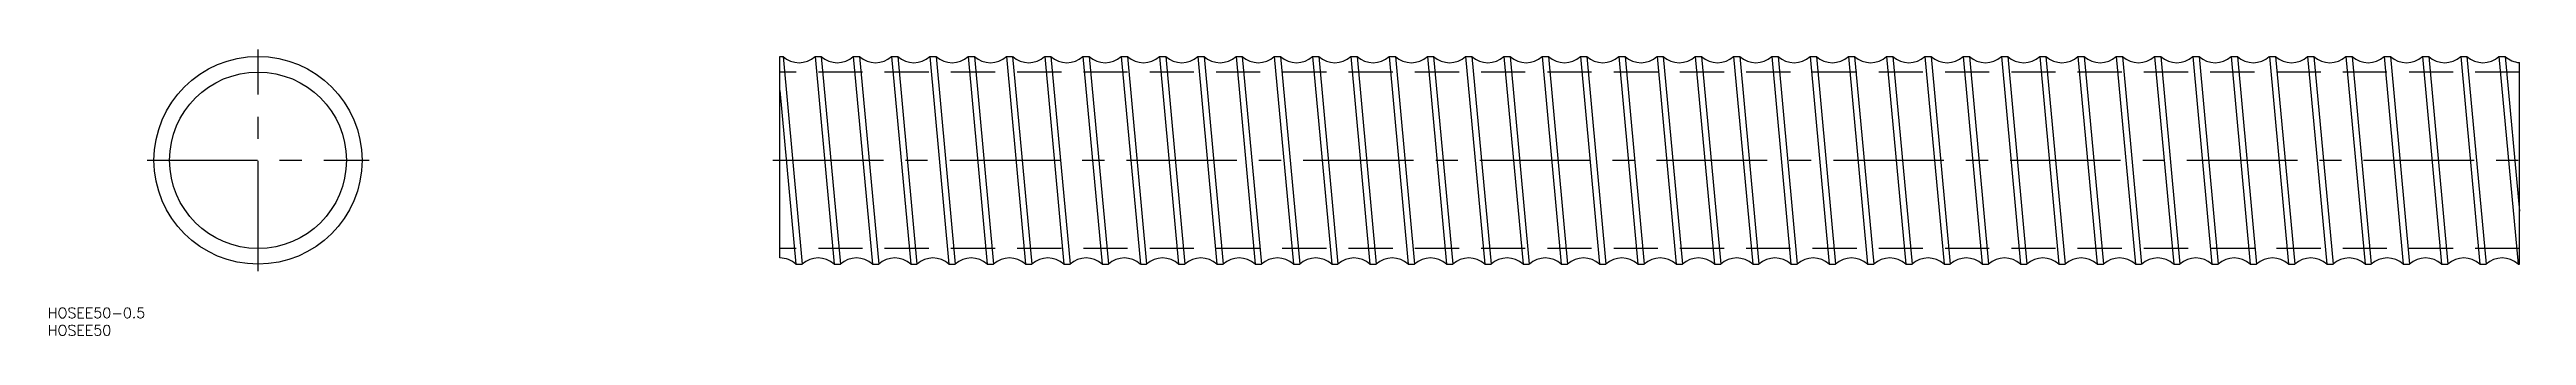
# Model space of a CAD drawing. Extents: x -60 to 652, y -50 to 32.
import ezdxf

# ---------------------------------------------------------------- set-up
doc = ezdxf.new("R2010")
doc.units = 0
doc.linetypes.add('CENTER', pattern=[50.8, 31.75, -6.35, 6.35, -6.35])
doc.linetypes.add('DASHED', pattern=[19.05, 12.7, -6.35])
doc.layers.get('0').update_dxf_attribs({"linetype": 'CONTINUOUS'})
doc.layers.add('CENTER', color=1, linetype='CENTER')
doc.styles.get("Standard").update_dxf_attribs({"font": 'txt.shx', "height": 3, "bigfont": 'bigfont.shx'})

msp = doc.modelspace()

# ---------------------------------------------------------------- linework, layer by layer
at = {"color": 7, "linetype": 'CONTINUOUS'}
for p, q in [((150, -28.1), (150, 29.9)), ((150, 29.9), (150.9, 29.9)), ((150.9, 29.9), (156.4, -29.9)), ((160.1, 29.9), (165.6, -29.9)), ((160.1, 29.9), (161.9, 29.9)), ((161.9, 29.9), (167.4, -29.9)), ((171.1, 29.9), (176.6, -29.9)), ((171.1, 29.9), (172.9, 29.9)), ((172.9, 29.9), (178.4, -29.9)), ((182.1, 29.9), (187.6, -29.9)), ((182.1, 29.9), (183.9, 29.9)), ((183.9, 29.9), (189.4, -29.9)), ((193.1, 29.9), (198.6, -29.9)), ((193.1, 29.9), (194.9, 29.9)), ((194.9, 29.9), (200.4, -29.9)), ((204.1, 29.9), (209.6, -29.9)), ((204.1, 29.9), (205.9, 29.9)), ((205.9, 29.9), (211.4, -29.9)), ((215.1, 29.9), (220.6, -29.9)), ((215.1, 29.9), (216.9, 29.9)), ((216.9, 29.9), (222.4, -29.9)), ((226.1, 29.9), (231.6, -29.9)), ((226.1, 29.9), (227.9, 29.9)), ((227.9, 29.9), (233.4, -29.9)), ((237.1, 29.9), (242.6, -29.9)), ((237.1, 29.9), (238.9, 29.9)), ((238.9, 29.9), (244.4, -29.9)), ((248.1, 29.9), (253.6, -29.9)), ((248.1, 29.9), (249.9, 29.9)), ((249.9, 29.9), (255.4, -29.9)), ((259.1, 29.9), (264.6, -29.9)), ((259.1, 29.9), (260.9, 29.9)), ((260.9, 29.9), (266.4, -29.9)), ((270.1, 29.9), (275.6, -29.9)), ((270.1, 29.9), (271.9, 29.9)), ((271.9, 29.9), (277.4, -29.9)), ((281.1, 29.9), (286.6, -29.9)), ((281.1, 29.9), (282.9, 29.9)), ((282.9, 29.9), (288.4, -29.9)), ((292.1, 29.9), (297.6, -29.9)), ((292.1, 29.9), (293.9, 29.9)), ((293.9, 29.9), (299.4, -29.9)), ((303.1, 29.9), (308.6, -29.9)), ((303.1, 29.9), (304.9, 29.9)), ((304.9, 29.9), (310.4, -29.9)), ((314.1, 29.9), (319.6, -29.9)), ((314.1, 29.9), (315.9, 29.9)), ((315.9, 29.9), (321.4, -29.9)), ((325.1, 29.9), (330.6, -29.9)), ((325.1, 29.9), (326.9, 29.9)), ((326.9, 29.9), (332.4, -29.9)), ((336.1, 29.9), (341.6, -29.9)), ((336.1, 29.9), (337.9, 29.9)), ((337.9, 29.9), (343.4, -29.9)), ((347.1, 29.9), (352.6, -29.9)), ((347.1, 29.9), (348.9, 29.9)), ((348.9, 29.9), (354.4, -29.9)), ((358.1, 29.9), (363.6, -29.9)), ((358.1, 29.9), (359.9, 29.9)), ((359.9, 29.9), (365.4, -29.9)), ((369.1, 29.9), (374.6, -29.9)), ((369.1, 29.9), (370.9, 29.9)), ((370.9, 29.9), (376.4, -29.9)), ((380.1, 29.9), (385.6, -29.9)), ((380.1, 29.9), (381.9, 29.9)), ((381.9, 29.9), (387.4, -29.9)), ((391.1, 29.9), (396.6, -29.9)), ((391.1, 29.9), (392.9, 29.9)), ((392.9, 29.9), (398.4, -29.9)), ((402.1, 29.9), (407.6, -29.9)), ((402.1, 29.9), (403.9, 29.9)), ((403.9, 29.9), (409.4, -29.9)), ((413.1, 29.9), (418.6, -29.9)), ((413.1, 29.9), (414.9, 29.9)), ((414.9, 29.9), (420.4, -29.9)), ((424.1, 29.9), (429.6, -29.9)), ((424.1, 29.9), (425.9, 29.9)), ((425.9, 29.9), (431.4, -29.9)), ((435.1, 29.9), (440.6, -29.9)), ((435.1, 29.9), (436.9, 29.9)), ((436.9, 29.9), (442.4, -29.9)), ((446.1, 29.9), (451.6, -29.9)), ((446.1, 29.9), (447.9, 29.9)), ((447.9, 29.9), (453.4, -29.9)), ((457.1, 29.9), (462.6, -29.9)), ((457.1, 29.9), (458.9, 29.9)), ((458.9, 29.9), (464.4, -29.9)), ((468.1, 29.9), (473.6, -29.9)), ((468.1, 29.9), (469.9, 29.9)), ((469.9, 29.9), (475.4, -29.9)), ((479.1, 29.9), (484.6, -29.9)), ((479.1, 29.9), (480.9, 29.9)), ((480.9, 29.9), (486.4, -29.9)), ((490.1, 29.9), (495.6, -29.9)), ((490.1, 29.9), (491.9, 29.9)), ((491.9, 29.9), (497.4, -29.9)), ((501.1, 29.9), (506.6, -29.9)), ((501.1, 29.9), (502.9, 29.9)), ((502.9, 29.9), (508.4, -29.9)), ((512.1, 29.9), (517.6, -29.9)), ((512.1, 29.9), (513.9, 29.9)), ((513.9, 29.9), (519.4, -29.9)), ((523.1, 29.9), (528.6, -29.9)), ((523.1, 29.9), (524.9, 29.9)), ((524.9, 29.9), (530.4, -29.9)), ((534.1, 29.9), (539.6, -29.9)), ((534.1, 29.9), (535.9, 29.9)), ((535.9, 29.9), (541.4, -29.9)), ((545.1, 29.9), (550.6, -29.9)), ((545.1, 29.9), (546.9, 29.9)), ((546.9, 29.9), (552.4, -29.9)), ((556.1, 29.9), (561.6, -29.9)), ((556.1, 29.9), (557.9, 29.9)), ((557.9, 29.9), (563.4, -29.9)), ((567.1, 29.9), (572.6, -29.9)), ((567.1, 29.9), (568.9, 29.9)), ((568.9, 29.9), (574.4, -29.9)), ((578.1, 29.9), (583.6, -29.9)), ((578.1, 29.9), (579.9, 29.9)), ((579.9, 29.9), (585.4, -29.9)), ((589.1, 29.9), (594.6, -29.9)), ((589.1, 29.9), (590.9, 29.9)), ((590.9, 29.9), (596.4, -29.9)), ((600.1, 29.9), (605.6, -29.9)), ((600.1, 29.9), (601.9, 29.9)), ((601.9, 29.9), (607.4, -29.9)), ((611.1, 29.9), (616.6, -29.9)), ((611.1, 29.9), (612.9, 29.9)), ((612.9, 29.9), (618.4, -29.9)), ((622.1, 29.9), (627.6, -29.9)), ((622.1, 29.9), (623.9, 29.9)), ((623.9, 29.9), (629.4, -29.9)), ((633.1, 29.9), (638.6, -29.9)), ((633.1, 29.9), (634.9, 29.9)), ((634.9, 29.9), (640.4, -29.9)), ((644.1, 29.9), (649.6, -29.9)), ((644.1, 29.9), (645.9, 29.9)), ((645.9, 29.9), (650, -14.64)), ((650, -29.9), (650, 28.12)), ((150, 20.07), (154.6, -29.9)), ((154.6, -29.9), (156.4, -29.9)), ((165.6, -29.9), (167.4, -29.9)), ((176.6, -29.9), (178.4, -29.9)), ((187.6, -29.9), (189.4, -29.9)), ((198.6, -29.9), (200.4, -29.9)), ((209.6, -29.9), (211.4, -29.9)), ((220.6, -29.9), (222.4, -29.9)), ((231.6, -29.9), (233.4, -29.9)), ((242.6, -29.9), (244.4, -29.9)), ((253.6, -29.9), (255.4, -29.9)), ((264.6, -29.9), (266.4, -29.9)), ((275.6, -29.9), (277.4, -29.9)), ((286.6, -29.9), (288.4, -29.9)), ((297.6, -29.9), (299.4, -29.9)), ((308.6, -29.9), (310.4, -29.9)), ((319.6, -29.9), (321.4, -29.9)), ((330.6, -29.9), (332.4, -29.9)), ((341.6, -29.9), (343.4, -29.9)), ((352.6, -29.9), (354.4, -29.9)), ((363.6, -29.9), (365.4, -29.9)), ((374.6, -29.9), (376.4, -29.9)), ((385.6, -29.9), (387.4, -29.9)), ((396.6, -29.9), (398.4, -29.9)), ((407.6, -29.9), (409.4, -29.9)), ((418.6, -29.9), (420.4, -29.9)), ((429.6, -29.9), (431.4, -29.9)), ((440.6, -29.9), (442.4, -29.9)), ((451.6, -29.9), (453.4, -29.9)), ((462.6, -29.9), (464.4, -29.9)), ((473.6, -29.9), (475.4, -29.9)), ((484.6, -29.9), (486.4, -29.9)), ((495.6, -29.9), (497.4, -29.9)), ((506.6, -29.9), (508.4, -29.9)), ((517.6, -29.9), (519.4, -29.9)), ((528.6, -29.9), (530.4, -29.9)), ((539.6, -29.9), (541.4, -29.9)), ((550.6, -29.9), (552.4, -29.9)), ((561.6, -29.9), (563.4, -29.9)), ((572.6, -29.9), (574.4, -29.9)), ((583.6, -29.9), (585.4, -29.9)), ((594.6, -29.9), (596.4, -29.9)), ((605.6, -29.9), (607.4, -29.9)), ((616.6, -29.9), (618.4, -29.9)), ((627.6, -29.9), (629.4, -29.9)), ((638.6, -29.9), (640.4, -29.9)), ((649.6, -29.9), (650, -29.9))]:
    msp.add_line(p, q, dxfattribs=at)
at = {"color": 3, "linetype": 'DASHED'}
for p, q in [((650, 25.4), (150, 25.4)), ((650, -25.4), (150, -25.4))]:
    msp.add_line(p, q, dxfattribs=at)
at = {"color": 7, "linetype": 'CONTINUOUS'}
for radius in [29.9, 25.4]:
    msp.add_circle((0, 0), radius, dxfattribs=at)
for centre, start, end in [((155.5, 34.86), 227.18282, 312.81718), ((166.5, 34.86), 227.18282, 312.81718), ((177.5, 34.86), 227.18282, 312.81718), ((188.5, 34.86), 227.18282, 312.81718), ((199.5, 34.86), 227.18282, 312.81718), ((210.5, 34.86), 227.18282, 312.81718), ((221.5, 34.86), 227.18282, 312.81718), ((232.5, 34.86), 227.18282, 312.81718), ((243.5, 34.86), 227.18282, 312.81718), ((254.5, 34.86), 227.18282, 312.81718), ((265.5, 34.86), 227.18282, 312.81718), ((276.5, 34.86), 227.18282, 312.81718), ((287.5, 34.86), 227.18282, 312.81718), ((298.5, 34.86), 227.18282, 312.81718), ((309.5, 34.86), 227.18282, 312.81718), ((320.5, 34.86), 227.18282, 312.81718), ((331.5, 34.86), 227.18282, 312.81718), ((342.5, 34.86), 227.18282, 312.81718), ((353.5, 34.86), 227.18282, 312.81718), ((364.5, 34.86), 227.18282, 312.81718), ((375.5, 34.86), 227.18282, 312.81718), ((386.5, 34.86), 227.18282, 312.81718), ((397.5, 34.86), 227.18282, 312.81718), ((408.5, 34.86), 227.18282, 312.81718), ((419.5, 34.86), 227.18282, 312.81718), ((430.5, 34.86), 227.18282, 312.81718), ((441.5, 34.86), 227.18282, 312.81718), ((452.5, 34.86), 227.18282, 312.81718), ((463.5, 34.86), 227.18282, 312.81718), ((474.5, 34.86), 227.18282, 312.81718), ((485.5, 34.86), 227.18282, 312.81718), ((496.5, 34.86), 227.18282, 312.81718), ((507.5, 34.86), 227.18282, 312.81718), ((518.5, 34.86), 227.18282, 312.81718), ((529.5, 34.86), 227.18282, 312.81718), ((540.5, 34.86), 227.18282, 312.81718), ((551.5, 34.86), 227.18282, 312.81718), ((562.5, 34.86), 227.18282, 312.81718), ((573.5, 34.86), 227.18282, 312.81718), ((584.5, 34.86), 227.18282, 312.81718), ((595.5, 34.86), 227.18282, 312.81718), ((606.5, 34.86), 227.18282, 312.81718), ((617.5, 34.86), 227.18282, 312.81718), ((628.5, 34.86), 227.18282, 312.81718), ((639.5, 34.86), 227.18282, 312.81718), ((650.5, 34.86), 227.18282, 265.75984), ((150, -34.86), 47.18282, 90), ((161, -34.86), 47.18282, 132.81718), ((172, -34.86), 47.18282, 132.81718), ((183, -34.86), 47.18282, 132.81718), ((194, -34.86), 47.18282, 132.81718), ((205, -34.86), 47.18282, 132.81718), ((216, -34.86), 47.18282, 132.81718), ((227, -34.86), 47.18282, 132.81718), ((238, -34.86), 47.18282, 132.81718), ((249, -34.86), 47.18282, 132.81718), ((260, -34.86), 47.18282, 132.81718), ((271, -34.86), 47.18282, 132.81718), ((282, -34.86), 47.18282, 132.81718), ((293, -34.86), 47.18282, 132.81718), ((304, -34.86), 47.18282, 132.81718), ((315, -34.86), 47.18282, 132.81718), ((326, -34.86), 47.18282, 132.81718), ((337, -34.86), 47.18282, 132.81718), ((348, -34.86), 47.18282, 132.81718), ((359, -34.86), 47.18282, 132.81718), ((370, -34.86), 47.18282, 132.81718), ((381, -34.86), 47.18282, 132.81718), ((392, -34.86), 47.18282, 132.81718), ((403, -34.86), 47.18282, 132.81718), ((414, -34.86), 47.18282, 132.81718), ((425, -34.86), 47.18282, 132.81718), ((436, -34.86), 47.18282, 132.81718), ((447, -34.86), 47.18282, 132.81718), ((458, -34.86), 47.18282, 132.81718), ((469, -34.86), 47.18282, 132.81718), ((480, -34.86), 47.18282, 132.81718), ((491, -34.86), 47.18282, 132.81718), ((502, -34.86), 47.18282, 132.81718), ((513, -34.86), 47.18282, 132.81718), ((524, -34.86), 47.18282, 132.81718), ((535, -34.86), 47.18282, 132.81718), ((546, -34.86), 47.18282, 132.81718), ((557, -34.86), 47.18282, 132.81718), ((568, -34.86), 47.18282, 132.81718), ((579, -34.86), 47.18282, 132.81718), ((590, -34.86), 47.18282, 132.81718), ((601, -34.86), 47.18282, 132.81718), ((612, -34.86), 47.18282, 132.81718), ((623, -34.86), 47.18282, 132.81718), ((634, -34.86), 47.18282, 132.81718), ((645, -34.86), 47.18282, 132.81718)]:
    msp.add_arc(centre, 6.76, start, end, dxfattribs=at)
at = {"layer": 'CENTER', "color": 1, "linetype": 'CENTER'}
for p, q in [((0, -31.9), (0, 31.9)), ((-31.9, 0), (31.9, 0)), ((148, 0), (652, 0))]:
    msp.add_line(p, q, dxfattribs=at)

# ---------------------------------------------------------------- texts
at = {"color": 7, "linetype": 'CONTINUOUS'}
for s, p in [('HOSEE50-0.5', (-60.44, -45.43)), ('HOSEE50', (-60.44, -50.43))]:
    msp.add_text(s, height=3, dxfattribs=at).set_placement(p)

doc.saveas('drawing.dxf')
